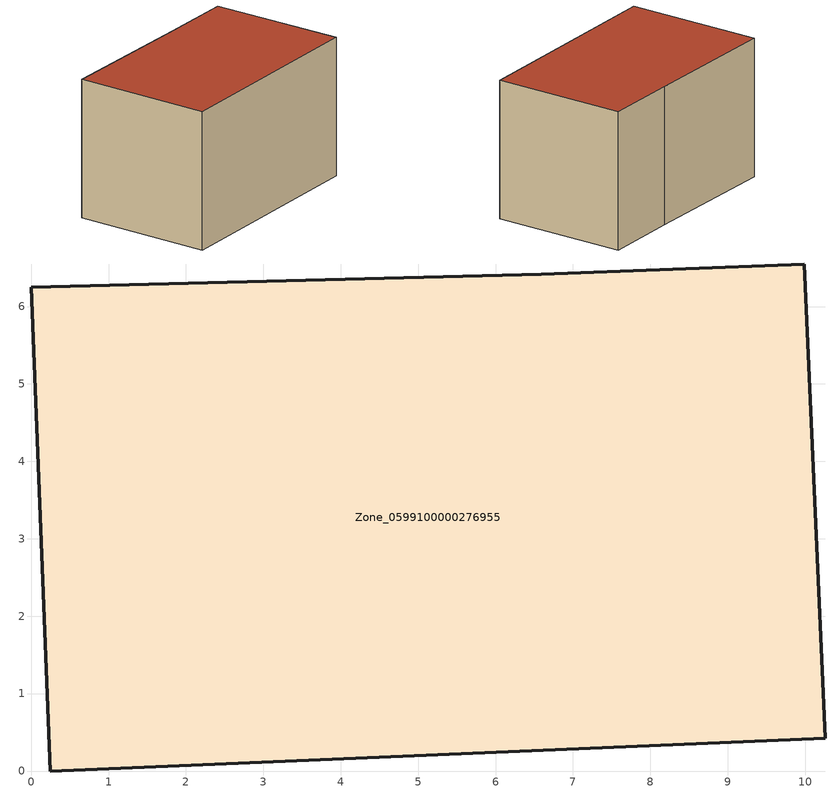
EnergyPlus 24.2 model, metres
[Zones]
Zone_0599100000276955
 floor ground (C_G): 9.99,6.55 10.26,0.42 0.25,0 0,6.25 6.59,6.42 z0
 wall outside (C_F): 6.59,6.42 0,6.25 0.25,0 10.26,0.42 9.99,6.55 6.59,6.42 z0:6.38
 roof outside (C_R): 10.26,0.42 9.99,6.55 6.59,6.42 0,6.25 0.25,0 z6.38
[BUILDING]
Pand.0599100000276955: North Axis=0; Terrain=City; Loads Convergence Tolerance Value=0.04; Temperature Convergence Tolerance Value=0.4; Solar Distribution=FullExterior; Maximum Number of Warmup Days=25; Minimum Number of Warmup Days=1
[Site:Location]
Rotterdam.The.Hague.AP_ZH_NLD Design_Conditions: Latitude=51.96; Longitude=4.45; Time Zone=1; Elevation=-4.5
[SITE:GROUNDTEMPERATURE:BUILDINGSURFACE]
18, 18, 18, 18, 18, 18, 18, 18, 18, 18, 18, 18
[MATERIAL] Thermal Absorptance=0.9; Solar Absorptance=0.7; Visible Absorptance=0.7
Name | Roughness | Thickness | Conductivity | Density | Specific Heat
G.TC.1946-1964 | MediumSmooth | 0.15 | 1 | 540 | 1210
F.TC.1946-1964 | Rough | 0.3 | 0.857143 | 1920 | 840
R.TC.1946-1964 | MediumRough | 0.2 | 0.235294 | 1500 | 1000
[CONSTRUCTION]
C_G: G.TC.1946-1964
C_F: F.TC.1946-1964
C_R: R.TC.1946-1964
[ZONE]
Zone_0599100000276955: Type=1; Multiplier=1; Ceiling Height=Autocalculate; Volume=Autocalculate; Floor Area=autocalculate; Part of Total Floor Area=Yes
[ZONEINFILTRATION:DESIGNFLOWRATE]
Infil_Zone_0599100000276955: Zone or ZoneList or Space or SpaceList=Zone_0599100000276955; Schedule=AlwaysOn; Design Flow Rate Calculation Method=Flow/Area; Flow Rate per Floor Area=0.003; Constant Term Coefficient=1; Temperature Term Coefficient=0; Velocity Term Coefficient=0; Velocity Squared Term Coefficient=0
[HVACTEMPLATE:ZONE:IDEALLOADSAIRSYSTEM]
Zone_0599100000276955: Maximum Heating Supply Air Temperature=50; Minimum Cooling Supply Air Temperature=13; Maximum Heating Supply Air Humidity Ratio=0.0156; Minimum Cooling Supply Air Humidity Ratio=0.0077; Heating Limit=NoLimit; Cooling Limit=NoLimit; Dehumidification Control Type=ConstantSensibleHeatRatio; Cooling Sensible Heat Ratio=0.7; Dehumidification Setpoint=60; Humidification Control Type=None; Humidification Setpoint=30; Outdoor Air Method=None; Outdoor Air Flow Rate per Person=0.00944; Outdoor Air Flow Rate per Zone Floor Area=0; Outdoor Air Flow Rate per Zone=0; Demand Controlled Ventilation Type=None; Outdoor Air Economizer Type=NoEconomizer; Heat Recovery Type=None; Sensible Heat Recovery Effectiveness=0.7; Latent Heat Recovery Effectiveness=0.65
[ZONECONTROL:THERMOSTAT]
ThermostatControl_Zone_0599100000276955: Zone or ZoneList=Zone_0599100000276955; Control Type Schedule=DualSetpointControlType; Control 1=Thermostat_Zone_0599100000276955; Temperature Difference Between Cutout And Setpoint=0
[THERMOSTATSETPOINT:DUALSETPOINT]
Thermostat_Zone_0599100000276955: Heating Setpoint Temperature Schedule=HeatingSetpoint_Zone_0599100000276955; Cooling Setpoint Temperature Schedule=CoolingSetpoint_Zone_0599100000276955
[SCHEDULE:COMPACT]
HeatingSetpoint_Zone_0599100000276955: Through: 12/31, For: AllDays, Until: 24:00, 21
CoolingSetpoint_Zone_0599100000276955: Through: 12/31, For: AllDays, Until: 24:00, 24
DualSetpointControlType: Through: 12/31, For: AllDays, Until: 24:00, 4
AlwaysOn: Through: 12/31, For: AllDays, Until: 24:00, 1
